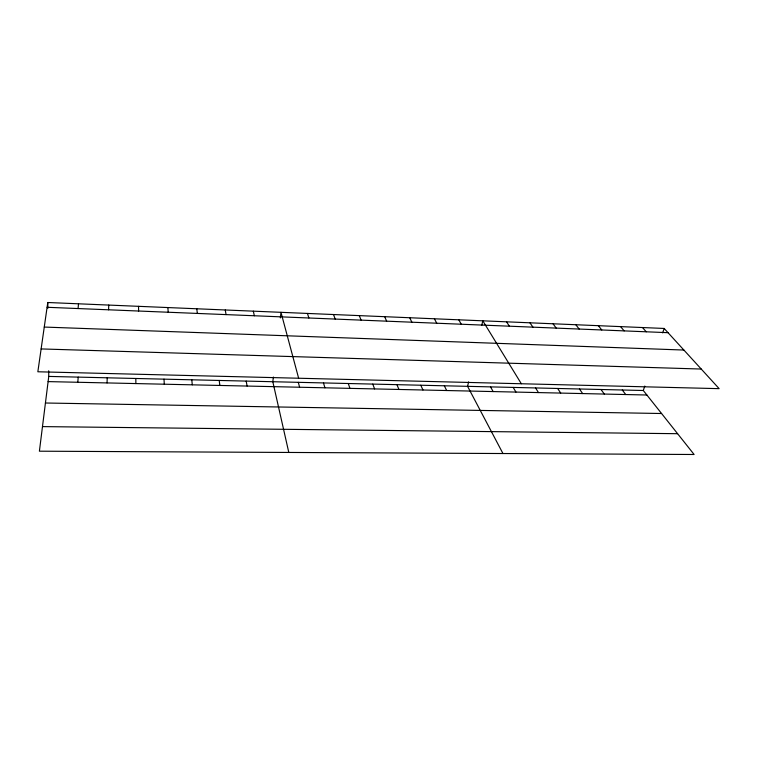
<?xml version="1.0" encoding="UTF-8"?>
<svg xmlns="http://www.w3.org/2000/svg" width="757" height="757" viewBox="0 0 757 757"><rect width="100%" height="100%" fill="white"/><g stroke="black" fill="none" stroke-linecap="round" stroke-linejoin="round"><path stroke-width="1.14" d="M107.049 382.919L107.22 377.8M108.582 309.802L108.743 305.071M77.801 382.266L78.208 377.118M78.075 308.553L78.501 303.803M273.372 377.033L272.813 381.727L288.796 452.449M280.327 317.921L280.989 312.329L298.637 378.235M48.76 376.418L39.402 451.191L694.112 454.493L643.299 390.498L48.76 376.418L48.685 370.779M47.786 302.507L37.85 371.772L719.15 388.653L664.163 328.453L47.786 302.507L47.861 308.213M468.611 381.897L467.58 386.335L502.951 453.528M481.774 325.255L482.805 320.817L521.336 383.752M643.299 390.498L644.794 386.061M662.678 332.872L664.163 328.453M42.477 426.607L677.6 433.695M45.429 403.008L661.571 413.511M48.117 381.604L646.885 395.012M41.124 348.93L701.237 369.047M44.266 327.062L683.883 350.046M47.104 307.285L668.024 332.683M642.504 327.544L646.232 331.793M620.57 326.617L624.156 330.885M598.342 325.68L601.796 329.976M575.84 324.734L579.152 329.049M622.282 390.006L625.736 394.539M553.036 323.778L556.196 328.112M601.001 389.495L604.332 394.056M579.455 388.984L582.653 393.574M529.928 322.804L532.937 327.156M557.644 388.473L560.7 393.082M506.528 321.82L509.376 326.191M535.559 387.944L538.473 392.58M513.18 387.414L515.962 392.079M458.761 319.804L461.287 324.223M490.527 386.884L493.157 391.568M434.395 318.782L436.751 323.22M444.34 385.786L446.658 390.527M409.698 317.741L411.874 322.208M420.788 385.228L422.955 389.997M384.66 316.691L386.666 321.176M396.933 384.66L398.939 389.458M359.282 315.622L361.098 320.126M372.766 384.092L374.601 388.909M333.544 314.534L335.171 319.066M348.277 383.515L349.942 388.36M307.456 313.436L308.875 317.997M323.457 382.928L324.942 387.802M298.305 382.332L299.611 387.234M253.33 311.165L254.343 315.764M246.186 381.093L247.104 386.061M225.264 309.982L226.059 314.609M219.18 380.459L219.89 385.445M196.782 308.78L197.35 313.436M191.786 379.806L192.287 384.83M167.874 307.569L168.205 312.244M164.004 379.143L164.288 384.206M138.531 306.33L138.616 311.032M135.815 378.481L135.881 383.572"/></g></svg>
